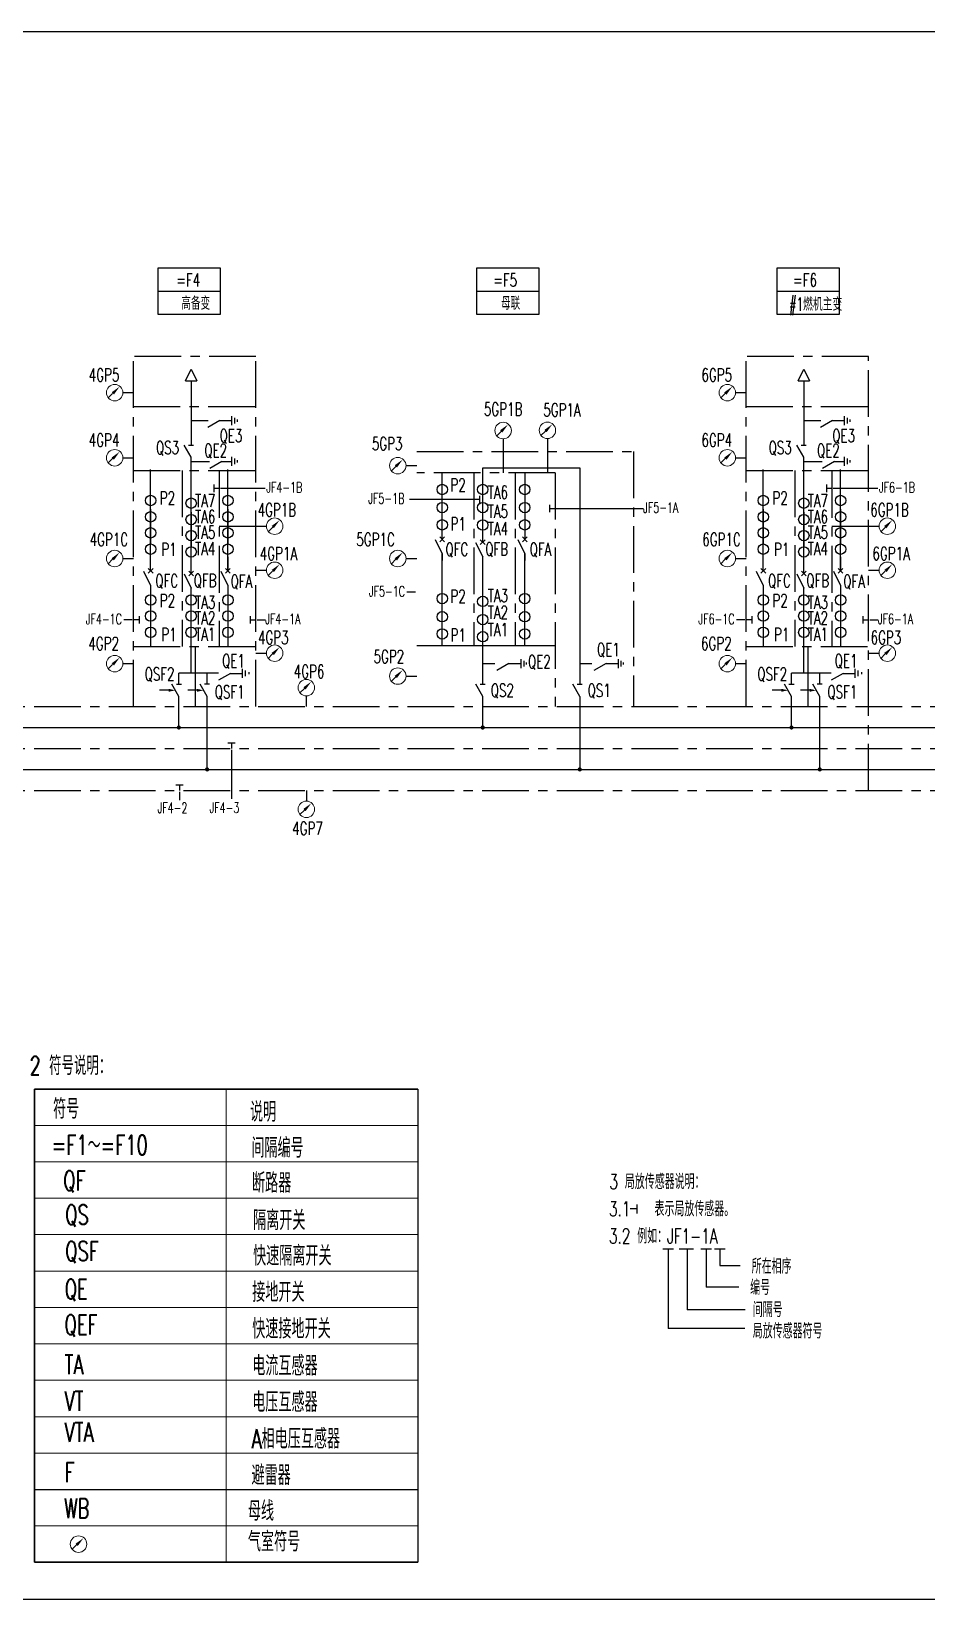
# Model space of a CAD drawing. Extents: x -61205 to 26665, y -81742 to 98141.
# Drawn here: x -32859 to -8882, y -81742 to -39742 of the extents above; entities that cross this region are included whole.
import ezdxf

# ---------------------------------------------------------------- set-up
doc = ezdxf.new("R2010")
doc.units = 0
doc.header["$LTSCALE"] = 1000
doc.header["$MEASUREMENT"] = 0
doc.linetypes.add('G', pattern=[2, 1.25, -0.25, 0.25, -0.25])
doc.layers.get('0').update_dxf_attribs({"linetype": 'CONTINUOUS'})
for name, color, linetype in [('01', 7, 'CONTINUOUS'), ('02细实线', 7, 'CONTINUOUS'), ('05', 4, 'G'), ('06', 4, 'G'), ('08', 1, 'CONTINUOUS'), ('09', 3, 'CONTINUOUS'), ('11', 6, 'CONTINUOUS')]:
    doc.layers.add(name, color=color, linetype=linetype)
doc.styles.add('intecad', font='geditxt.shx', dxfattribs={"width": 0.667, "bigfont": 'hzfs_1.shx'})

msp = doc.modelspace()

# ---------------------------------------------------------------- linework, layer by layer
for p, q in [((-29463.65, -46696.036), (-27803.264, -46696.036)), ((-20923.999, -46696.036), (-19263.613, -46696.036)), ((-12881.153, -46696.036), (-11220.767, -46696.036)), ((-30405.676, -49416.688), (-30119.963, -49416.688)), ((-13998.104, -49416.688), (-13712.391, -49416.688)), ((-30405.676, -51162.385), (-30119.963, -51162.385)), ((-13998.104, -51162.385), (-13712.391, -51162.385)), ((-22824.618, -51371.263), (-22538.905, -51371.263)), ((-27789.747, -51978.608), (-26595.193, -51978.608)), ((-11382.175, -51978.608), (-10187.621, -51978.608)), ((-21022.863, -52276.409), (-22729.109, -52276.409)), ((-18828.233, -52519.62), (-16463.786, -52519.62)), ((-30405.676, -53859.267), (-30119.963, -53859.267)), ((-22824.618, -53859.267), (-22538.905, -53859.267)), ((-13998.104, -53859.267), (-13712.391, -53859.267)), ((-22573.791, -54761.368), (-22802.305, -54761.368)), ((-30154.849, -55502.507), (-30383.363, -55502.507)), ((-26812.72, -55501.715), (-26584.206, -55501.715)), ((-13747.277, -55502.507), (-13975.791, -55502.507)), ((-10405.148, -55501.715), (-10176.634, -55501.715)), ((-30405.676, -56673.9), (-30119.963, -56673.9)), ((-26847.606, -56394.306), (-26561.892, -56394.306)), ((-13998.104, -56673.9), (-13712.391, -56673.9)), ((-10440.034, -56394.306), (-10154.32, -56394.306)), ((-22824.618, -57007.769), (-22538.905, -57007.769)), ((-25492.866, -57823.488), (-25492.866, -57537.774)), ((-27499.76, -58981.19), (-27499.76, -60291.988)), ((-28888.889, -60104.006), (-28888.889, -60332.519)), ((-25492.866, -60069.12), (-25492.866, -60354.833))]:
    msp.add_line(p, q)
msp.add_lwpolyline([(-57434.652, -39741.701), (16865.348, -39741.701), (16865.348, -81741.701), (-57434.652, -81741.701)], close=True)
at = {"linetype": 'ByBlock', "lineweight": 18}
for points in [[(-30681.437, -49438.459), (-30798.42, -49555.442)], [(-14273.865, -49438.459), (-14390.848, -49555.442)], [(-20279.112, -50454.567), (-20396.095, -50571.55)], [(-19093.075, -50446.843), (-19210.058, -50563.826)], [(-30681.437, -51184.157), (-30798.42, -51301.139)], [(-14273.865, -51184.157), (-14390.848, -51301.139)], [(-23100.379, -51393.034), (-23217.362, -51510.017)], [(-26394.765, -53016.623), (-26511.748, -53133.606)], [(-9987.193, -53016.623), (-10104.176, -53133.606)], [(-30681.437, -53881.038), (-30798.42, -53998.021)], [(-23100.379, -53881.038), (-23217.362, -53998.021)], [(-14273.865, -53881.038), (-14390.848, -53998.021)], [(-26396.342, -54195.259), (-26513.325, -54312.242)], [(-9988.77, -54195.259), (-10105.753, -54312.242)], [(-30681.437, -56695.671), (-30798.42, -56812.654)], [(-26396.342, -56416.077), (-26513.325, -56533.06)], [(-14273.865, -56695.671), (-14390.848, -56812.654)], [(-9988.77, -56416.077), (-10105.753, -56533.06)], [(-23100.379, -57029.54), (-23217.362, -57146.523)], [(-25547.971, -57338.89), (-25664.954, -57455.873)], [(-25547.971, -60597.26), (-25664.954, -60714.243)], [(-31650.309, -80276.225), (-31767.292, -80393.208)]]:
    msp.add_lwpolyline(points, dxfattribs=at)
for centre in [(-30626.332, -49416.688), (-14218.76, -49416.688), (-20224.006, -50432.796), (-19037.969, -50425.072), (-30626.332, -51162.385), (-23045.274, -51371.263), (-14218.76, -51162.385), (-26342.697, -52994.852), (-9935.125, -52994.852), (-30626.332, -53859.267), (-23045.274, -53859.267), (-14218.76, -53859.267), (-26341.237, -54173.488), (-9933.665, -54173.488), (-26341.237, -56394.306), (-9933.665, -56394.306), (-30626.332, -56673.9), (-14218.76, -56673.9), (-25492.866, -57317.119), (-23045.274, -57007.769), (-25492.866, -60575.489), (-31595.203, -80254.454)]:
    msp.add_circle(centre, 220.656, dxfattribs=at)
for points in [[(-30648.062, -49468.798), (-30496.369, -49256.428), (-30708.739, -49408.121)], [(-14240.49, -49468.798), (-14088.796, -49256.428), (-14301.167, -49408.121)], [(-20245.736, -50484.906), (-20094.043, -50272.536), (-20306.413, -50424.229)], [(-19059.699, -50477.181), (-18908.006, -50264.811), (-19120.376, -50416.504)], [(-30648.062, -51214.495), (-30496.369, -51002.125), (-30708.739, -51153.818)], [(-23067.003, -51423.373), (-22915.31, -51211.003), (-23127.681, -51362.696)], [(-14240.49, -51214.495), (-14088.796, -51002.125), (-14301.167, -51153.818)], [(-26364.426, -53046.962), (-26212.733, -52834.591), (-26425.104, -52986.284)], [(-9956.854, -53046.962), (-9805.161, -52834.591), (-10017.532, -52986.284)], [(-30648.062, -53911.377), (-30496.369, -53699.007), (-30708.739, -53850.7)], [(-23067.003, -53911.377), (-22915.31, -53699.007), (-23127.681, -53850.7)], [(-14240.49, -53911.377), (-14088.796, -53699.007), (-14301.167, -53850.7)], [(-26362.966, -54225.598), (-26211.273, -54013.228), (-26423.643, -54164.921)], [(-9955.394, -54225.598), (-9803.701, -54013.228), (-10016.071, -54164.921)], [(-26362.966, -56446.416), (-26211.273, -56234.046), (-26423.643, -56385.739)], [(-9955.394, -56446.416), (-9803.701, -56234.046), (-10016.071, -56385.739)], [(-30648.062, -56726.01), (-30496.369, -56513.639), (-30708.739, -56665.332)], [(-14240.49, -56726.01), (-14088.796, -56513.639), (-14301.167, -56665.332)], [(-23067.003, -57059.879), (-22915.31, -56847.509), (-23127.681, -56999.202)], [(-25514.595, -57369.228), (-25362.902, -57156.858), (-25575.272, -57308.551)], [(-25514.595, -60627.598), (-25362.902, -60415.228), (-25575.272, -60566.921)], [(-31616.933, -80306.563), (-31465.24, -80094.193), (-31677.61, -80245.886)]]:
    msp.add_solid(points, dxfattribs=at)
at = {"layer": '01'}
for p, q in [((-28729.138, -49103.307), (-28576.359, -48791.169)), ((-28579.903, -49103.307), (-28579.39, -50819.708)), ((-28576.359, -48791.169), (-28430.668, -49103.307)), ((-12321.566, -49103.307), (-12168.787, -48791.169)), ((-12172.331, -49103.307), (-12171.818, -50819.708)), ((-12168.787, -48791.169), (-12023.096, -49103.307)), ((-28579.39, -50164.448), (-28119.256, -50164.448)), ((-27808.188, -50164.448), (-28131.316, -50351.006)), ((-27808.188, -50164.448), (-27486.928, -50164.448)), ((-27486.928, -50285.118), (-27486.928, -50043.777)), ((-27411.509, -50239.867), (-27411.509, -50089.028)), ((-27336.09, -50194.615), (-27336.09, -50134.28)), ((-12171.818, -50164.448), (-11711.684, -50164.448)), ((-11400.616, -50164.448), (-11723.744, -50351.006)), ((-11400.616, -50164.448), (-11079.356, -50164.448)), ((-11079.356, -50285.118), (-11079.356, -50043.777)), ((-11003.937, -50239.867), (-11003.937, -50089.028)), ((-10928.518, -50194.615), (-10928.518, -50134.28)), ((-28579.39, -51142.836), (-28765.948, -50819.708)), ((-28646.663, -50819.708), (-28512.117, -50819.708)), ((-12171.818, -51142.836), (-12358.376, -50819.708)), ((-12239.091, -50819.708), (-12104.545, -50819.708)), ((-28579.39, -54262.822), (-28579.39, -51142.836)), ((-27486.928, -51380.546), (-27486.928, -51139.205)), ((-27411.509, -51335.295), (-27411.509, -51184.456)), ((-27336.09, -51290.043), (-27336.09, -51229.708)), ((-12171.818, -54262.822), (-12171.818, -51142.836)), ((-11079.356, -51380.546), (-11079.356, -51139.205)), ((-11003.937, -51335.295), (-11003.937, -51184.456)), ((-10928.518, -51290.043), (-10928.518, -51229.708)), ((-29664.061, -53668.988), (-29664.061, -51479.242)), ((-29664.061, -54190.015), (-29664.061, -51479.242)), ((-28579.39, -51259.875), (-28091.862, -51259.875)), ((-28579.39, -53741.795), (-28579.39, -51552.049)), ((-27757.119, -51259.875), (-28080.247, -51446.434)), ((-27757.119, -51259.875), (-27486.928, -51259.875)), ((-27595.092, -53668.988), (-27595.092, -51479.242)), ((-27595.092, -54190.015), (-27595.092, -51479.242)), ((-21855.69, -53344.556), (-21855.69, -51568.009)), ((-20771.019, -53419.869), (-20771.019, -51429.843)), ((-20771.019, -51429.843), (-18170.635, -51429.843)), ((-19644.64, -51568.009), (-19644.64, -53344.556)), ((-18170.635, -51429.843), (-18170.635, -57227.272)), ((-13256.489, -53668.988), (-13256.489, -51479.242)), ((-13256.489, -54190.015), (-13256.489, -51479.242)), ((-12171.818, -51259.875), (-11684.29, -51259.875)), ((-12171.818, -53741.795), (-12171.818, -51552.049)), ((-11349.547, -51259.875), (-11672.675, -51446.434)), ((-11349.547, -51259.875), (-11079.356, -51259.875)), ((-11187.52, -53668.988), (-11187.52, -51479.242)), ((-11187.52, -54190.015), (-11187.52, -51479.242)), ((-27974.63, -51878.608), (-27974.63, -52078.608)), ((-27974.63, -51978.608), (-27824.633, -51978.608)), ((-11567.058, -51878.608), (-11567.058, -52078.608)), ((-11567.058, -51978.608), (-11417.061, -51978.608)), ((-29664.061, -53464.636), (-29664.061, -52451.002)), ((-27595.092, -53464.636), (-27595.092, -52451.002)), ((-20857.804, -52276.409), (-21007.801, -52276.409)), ((-20857.804, -52176.409), (-20857.804, -52376.409)), ((-18983.222, -52419.62), (-18983.222, -52619.62)), ((-13256.489, -53464.636), (-13256.489, -52451.002)), ((-11187.52, -53464.636), (-11187.52, -52451.002)), ((-29664.061, -52541.57), (-29664.061, -53464.636)), ((-28579.39, -53537.443), (-28579.39, -52523.809)), ((-28579.39, -52614.377), (-28579.39, -53537.443)), ((-27595.092, -52541.57), (-27595.092, -53464.636)), ((-20771.019, -52831.546), (-20771.019, -52523.809)), ((-18983.222, -52519.62), (-18833.224, -52519.62)), ((-13256.489, -52541.57), (-13256.489, -53464.636)), ((-12171.818, -53537.443), (-12171.818, -52523.809)), ((-12171.818, -52614.377), (-12171.818, -53537.443)), ((-11187.52, -52541.57), (-11187.52, -53464.636)), ((-21919.354, -53280.892), (-21792.027, -53408.219)), ((-21792.027, -53280.892), (-21919.354, -53408.219)), ((-19708.304, -53280.892), (-19580.977, -53408.219)), ((-19580.977, -53280.892), (-19708.304, -53408.219)), ((-22045.737, -53353.052), (-21855.69, -53737.541)), ((-21855.69, -56188.536), (-21855.69, -53737.541)), ((-21855.69, -53737.541), (-21855.69, -53909.403)), ((-20961.066, -53428.365), (-20771.019, -53812.855)), ((-20707.355, -53356.206), (-20834.683, -53483.533)), ((-20834.683, -53356.206), (-20707.355, -53483.533)), ((-19834.687, -53353.052), (-19644.64, -53737.541)), ((-19644.64, -56188.536), (-19644.64, -53737.541)), ((-19644.64, -53737.541), (-19644.64, -53911.91)), ((-19644.64, -53737.541), (-19644.64, -53909.403)), ((-29600.397, -54126.351), (-29727.725, -54253.678)), ((-29727.725, -54126.351), (-29600.397, -54253.678)), ((-29664.061, -54190.015), (-29664.061, -53816.218)), ((-27530.772, -54126.351), (-27658.099, -54253.678)), ((-27658.099, -54126.351), (-27530.772, -54253.678)), ((-27595.092, -54190.015), (-27595.092, -53816.218)), ((-27594.436, -53818.372), (-27594.436, -54190.015)), ((-20771.019, -56932.692), (-20771.019, -53812.855)), ((-13320.153, -54126.351), (-13192.825, -54253.678)), ((-13192.825, -54126.351), (-13320.153, -54253.678)), ((-13256.489, -54190.015), (-13256.489, -53816.218)), ((-11250.527, -54126.351), (-11123.2, -54253.678)), ((-11123.2, -54126.351), (-11250.527, -54253.678)), ((-11187.52, -54190.015), (-11187.52, -53816.218)), ((-11186.864, -53818.372), (-11186.864, -54190.015)), ((-29854.108, -54198.511), (-29664.061, -54583)), ((-29664.061, -54583), (-29664.061, -56219.937)), ((-28769.437, -54271.318), (-28579.39, -54655.807)), ((-28643.054, -54199.158), (-28515.726, -54326.486)), ((-28515.726, -54199.158), (-28643.054, -54326.486)), ((-27784.483, -54198.511), (-27594.436, -54583)), ((-27594.436, -54583), (-27594.436, -56219.937)), ((-13446.536, -54198.511), (-13256.489, -54583)), ((-13256.489, -54583), (-13256.489, -56219.937)), ((-12361.865, -54271.318), (-12171.818, -54655.807)), ((-12108.154, -54199.158), (-12235.481, -54326.486)), ((-12235.481, -54199.158), (-12108.154, -54326.486)), ((-11376.911, -54198.511), (-11186.864, -54583)), ((-11186.864, -54583), (-11186.864, -56219.937)), ((-28579.39, -56932.692), (-28579.39, -54655.807)), ((-12171.818, -56932.692), (-12171.818, -54655.807)), ((-29969.965, -55402.507), (-29969.965, -55602.507)), ((-26997.603, -55401.715), (-26997.603, -55601.715)), ((-13562.393, -55402.507), (-13562.393, -55602.507)), ((-10590.031, -55401.715), (-10590.031, -55601.715)), ((-29969.965, -55502.507), (-30119.963, -55502.507)), ((-26997.603, -55501.715), (-26847.606, -55501.715)), ((-13562.393, -55502.507), (-13712.391, -55502.507)), ((-10590.031, -55501.715), (-10440.034, -55501.715)), ((-20771.019, -56671.581), (-20446.814, -56671.581)), ((-20068.403, -56671.581), (-20391.531, -56858.139)), ((-20068.403, -56671.581), (-19747.144, -56671.581)), ((-19747.144, -56550.91), (-19747.144, -56792.252)), ((-19671.725, -56596.161), (-19671.725, -56747)), ((-19606.277, -56641.413), (-19606.277, -56701.748)), ((-18170.635, -56671.581), (-17846.43, -56671.581)), ((-17468.019, -56671.581), (-17791.147, -56858.139)), ((-17468.019, -56671.581), (-17146.76, -56671.581)), ((-17146.76, -56550.91), (-17146.76, -56792.252)), ((-17071.341, -56596.161), (-17071.341, -56747)), ((-17005.894, -56641.413), (-17005.894, -56701.748)), ((-28908.582, -57227.272), (-28908.582, -56932.692)), ((-27845.627, -56932.692), (-28908.582, -56932.692)), ((-28152.056, -57227.272), (-28152.056, -56932.692)), ((-27522.499, -56934.359), (-27845.627, -57120.918)), ((-27522.499, -56934.359), (-27201.24, -56934.359)), ((-27201.24, -57055.03), (-27201.24, -56813.689)), ((-27125.82, -57009.779), (-27125.82, -56858.94)), ((-27025.555, -56959.957), (-27025.555, -56899.622)), ((-20771.019, -57227.272), (-20771.019, -56932.692)), ((-11438.055, -56932.692), (-12501.01, -56932.692)), ((-12501.01, -57227.272), (-12501.01, -56932.692)), ((-11744.484, -57227.272), (-11744.484, -56932.692)), ((-11114.927, -56934.359), (-11438.055, -57120.918)), ((-11114.927, -56934.359), (-10793.668, -56934.359)), ((-10793.668, -57055.03), (-10793.668, -56813.689)), ((-10718.248, -57009.779), (-10718.248, -56858.94)), ((-10617.983, -56959.957), (-10617.983, -56899.622)), ((-28908.582, -57550.4), (-29095.14, -57227.272)), ((-28975.855, -57227.272), (-28841.309, -57227.272)), ((-28152.056, -57550.4), (-28338.614, -57227.272)), ((-28084.783, -57227.272), (-28219.329, -57227.272)), ((-20771.019, -57550.4), (-20957.577, -57227.272)), ((-20838.292, -57227.272), (-20703.746, -57227.272)), ((-18170.635, -57550.4), (-18357.193, -57227.272)), ((-18237.908, -57227.272), (-18103.362, -57227.272)), ((-12501.01, -57550.4), (-12687.568, -57227.272)), ((-12568.283, -57227.272), (-12433.737, -57227.272)), ((-11744.484, -57550.4), (-11931.042, -57227.272)), ((-11677.211, -57227.272), (-11811.756, -57227.272)), ((-28908.582, -58384.896), (-28908.582, -57550.4)), ((-28152.056, -59507.712), (-28152.056, -57550.4)), ((-20771.019, -58384.896), (-20771.019, -57550.4)), ((-18170.635, -57550.4), (-18170.635, -59507.712)), ((-12501.01, -58384.896), (-12501.01, -57550.4)), ((-11744.484, -59507.712), (-11744.484, -57550.4)), ((-51575.95, -58384.896), (10301.565, -58384.896)), ((-27599.76, -58796.306), (-27399.76, -58796.306)), ((-27499.76, -58796.306), (-27499.76, -58946.304)), ((-50847.305, -59507.712), (11058.091, -59507.712)), ((-28988.889, -59919.122), (-28788.889, -59919.122)), ((-28888.889, -59919.122), (-28888.889, -60069.12))]:
    msp.add_line(p, q, dxfattribs=at)
at = {"layer": '01', "color": 3, "lineweight": 35}
for p, q in [((-32776.364, -68066.701), (-32776.364, -80741.701)), ((-32776.364, -68066.701), (-22508.864, -68066.701)), ((-32776.364, -80741.701), (-22508.864, -80741.701))]:
    msp.add_line(p, q, dxfattribs=at)
at = {"layer": '01', "ltscale": 5}
for p, q in [((-22508.864, -68066.701), (-22508.864, -80741.701)), ((-32776.364, -78791.701), (-22508.864, -78791.701))]:
    msp.add_line(p, q, dxfattribs=at)
at = {"layer": '01'}
for points in [[(-29463.65, -46071.036), (-27803.264, -46071.036), (-27803.264, -47321.036), (-29463.65, -47321.036)], [(-20923.999, -46071.036), (-19263.613, -46071.036), (-19263.613, -47321.036), (-20923.999, -47321.036)], [(-12881.153, -46071.036), (-11220.767, -46071.036), (-11220.767, -47321.036), (-12881.153, -47321.036)]]:
    msp.add_lwpolyline(points, close=True, dxfattribs=at)
at = {"layer": '01', "const_width": 55.762}
for points in [[(-28908.582, -58357.015, -1), (-28908.582, -58412.777, -1)], [(-20771.019, -58357.015, -1), (-20771.019, -58412.777, -1)], [(-20771.019, -58357.015, -1), (-20771.019, -58412.777, -1)], [(-12501.01, -58357.015, -1), (-12501.01, -58412.777, -1)], [(-28152.056, -59479.831, 1), (-28152.056, -59535.593, 1)], [(-18170.635, -59479.831, 1), (-18170.635, -59535.593, 1)], [(-18170.635, -59479.831, 1), (-18170.635, -59535.593, 1)], [(-11744.484, -59479.831, 1), (-11744.484, -59535.593, 1)]]:
    msp.add_lwpolyline(points, format="xyb", close=True, dxfattribs=at)
at = {"layer": '01'}
for centre in [(-21855.69, -52011), (-20771.019, -52011), (-19644.64, -52011), (-29664.061, -52305.196), (-28579.39, -52378.004), (-27595.092, -52305.196), (-21855.69, -52496.142), (-20771.019, -52496.142), (-19644.64, -52496.142), (-13256.489, -52305.196), (-12171.818, -52378.004), (-11187.52, -52305.196), (-29664.061, -52742.955), (-28579.39, -52815.762), (-27595.092, -52742.955), (-21855.69, -52957.044), (-20771.019, -52962.009), (-19644.64, -52957.044), (-13256.489, -52742.955), (-12171.818, -52815.762), (-11187.52, -52742.955), (-29664.061, -53171.309), (-28579.39, -53244.117), (-27595.092, -53171.309), (-13256.489, -53171.309), (-12171.818, -53244.117), (-11187.52, -53171.309), (-29664.061, -53608.689), (-28579.39, -53681.496), (-27595.092, -53608.689), (-13256.489, -53608.689), (-12171.818, -53681.496), (-11187.52, -53608.689), (-29664.061, -54970.746), (-28579.39, -54970.746), (-27594.436, -54970.746), (-21855.69, -54933.558), (-20771.019, -55008.871), (-19644.64, -54933.558), (-13256.489, -54970.746), (-12171.818, -54970.746), (-11186.864, -54970.746), (-29664.061, -55399.1), (-28579.39, -55399.1), (-27594.436, -55399.1), (-21855.69, -55418.7), (-20771.019, -55494.013), (-19644.64, -55418.7), (-13256.489, -55399.1), (-12171.818, -55399.1), (-11186.864, -55399.1), (-29664.061, -55836.479), (-28579.39, -55836.479), (-27594.436, -55836.479), (-21855.69, -55879.601), (-20771.019, -55954.915), (-19644.64, -55879.601), (-13256.489, -55836.479), (-12171.818, -55836.479), (-11186.864, -55836.479)]:
    msp.add_circle(centre, 139.406, dxfattribs=at)
at = {"layer": '02细实线', "lineweight": 18}
for p, q in [((-27642.614, -68066.701), (-27642.614, -80741.701)), ((-32776.364, -69041.701), (-22508.864, -69041.701)), ((-32776.364, -70016.701), (-22508.864, -70016.701)), ((-32776.364, -70991.701), (-22508.864, -70991.701)), ((-32776.364, -71966.701), (-22508.864, -71966.701)), ((-32776.364, -72941.701), (-22508.864, -72941.701)), ((-32776.364, -73916.701), (-22508.864, -73916.701)), ((-32776.364, -74891.701), (-22508.864, -74891.701)), ((-32776.364, -75866.701), (-22508.864, -75866.701)), ((-32776.364, -76841.701), (-22508.864, -76841.701)), ((-32776.364, -77816.701), (-22508.864, -77816.701)), ((-32776.364, -78791.701), (-22508.864, -78791.701)), ((-32776.364, -78791.701), (-22508.864, -78791.701)), ((-32776.364, -78791.701), (-22508.864, -78791.701)), ((-32776.364, -79766.701), (-22508.864, -79766.701))]:
    msp.add_line(p, q, dxfattribs=at)
at = {"layer": '05'}
for p, q in [((-30119.963, -57823.488), (-30119.963, -48447.919)), ((-26847.606, -48447.919), (-30119.963, -48447.919)), ((-26847.606, -57823.488), (-26847.606, -48447.919)), ((-13712.391, -57823.488), (-13712.391, -48447.919)), ((-10440.034, -48447.919), (-13712.391, -48447.919)), ((-10440.034, -60069.12), (-10440.034, -48447.919)), ((-30119.963, -49789.215), (-26847.606, -49789.215)), ((-13712.391, -49789.215), (-10440.034, -49789.215)), ((-22538.905, -50995.077), (-16747.086, -50995.077)), ((-16729.269, -50995.077), (-16729.269, -57823.488)), ((-30119.963, -51504.785), (-26847.606, -51504.785)), ((-28816.172, -51504.785), (-28816.172, -56219.937)), ((-27824.633, -51524.175), (-27824.633, -56219.937)), ((-18833.224, -51568.009), (-22538.905, -51568.009)), ((-21007.801, -51568.009), (-21007.801, -56188.536)), ((-19903.835, -51568.009), (-19903.835, -56188.536)), ((-18833.224, -51568.009), (-18833.224, -57823.488)), ((-13712.391, -51504.785), (-10440.034, -51504.785)), ((-12408.6, -51504.785), (-12408.6, -56219.937)), ((-11417.061, -51524.175), (-11417.061, -56219.937)), ((-30119.963, -56219.937), (-26844.444, -56219.937)), ((-13712.391, -56219.937), (-10436.872, -56219.937)), ((-52787.331, -57823.488), (12334.66, -57823.488)), ((-52787.331, -58946.304), (12334.66, -58946.304)), ((-52787.331, -60069.12), (12334.66, -60069.12))]:
    msp.add_line(p, q, dxfattribs=at)
at = {"layer": '05', "ltscale": 500}
for p, q in [((-28464.781, -57823.488), (-28464.781, -56219.937)), ((-22538.905, -56188.536), (-18833.224, -56188.536)), ((-12057.209, -57823.488), (-12057.209, -56219.937))]:
    msp.add_line(p, q, dxfattribs=at)
at = {"layer": '05', "color": 7}
for p, q in [((-29182.564, -57388.836), (-29422.564, -57388.836)), ((-28426.037, -57388.836), (-28666.037, -57388.836)), ((-12774.992, -57388.836), (-13014.992, -57388.836)), ((-12018.465, -57388.836), (-12258.465, -57388.836))]:
    msp.add_line(p, q, dxfattribs=at)
for points in [[(-29182.564, -57348.836), (-29182.564, -57428.836), (-29001.861, -57388.836)], [(-28426.037, -57348.836), (-28426.037, -57428.836), (-28245.335, -57388.836)], [(-12774.992, -57348.836), (-12774.992, -57428.836), (-12594.289, -57388.836)], [(-12018.465, -57348.836), (-12018.465, -57428.836), (-11837.763, -57388.836)]]:
    msp.add_solid(points, dxfattribs=at)
at = {"layer": '08'}
for p, q in [((-20224.006, -50653.452), (-20224.006, -51568.009)), ((-19037.969, -50645.727), (-19037.969, -51568.009)), ((-27824.633, -52994.852), (-26563.353, -52994.852)), ((-11417.061, -52994.852), (-10155.781, -52994.852)), ((-26847.606, -54173.488), (-26561.892, -54173.488)), ((-10440.034, -54173.488), (-10154.32, -54173.488))]:
    msp.add_line(p, q, dxfattribs=at)
at = {"layer": '09'}
for p, q in [((-28729.138, -49103.307), (-28430.668, -49103.307)), ((-12321.566, -49103.307), (-12023.096, -49103.307)), ((-16640.763, -71279.21), (-16820.76, -71279.21)), ((-16640.763, -71159.21), (-16640.763, -71399.21))]:
    msp.add_line(p, q, dxfattribs=at)
at = {"layer": '11'}
for p, q in [((-15951.168, -72343.953), (-15662.027, -72343.953)), ((-15806.598, -72345.45), (-15806.598, -74483.256)), ((-15513.462, -72345.45), (-15122.007, -72345.45)), ((-15296.263, -72345.45), (-15296.263, -73978.004)), ((-14929.585, -72343.953), (-14640.443, -72343.953)), ((-14785.014, -72343.953), (-14785.014, -73370.77)), ((-14565.821, -72343.953), (-14276.679, -72343.953)), ((-14421.25, -72343.953), (-14421.25, -72792.647)), ((-14421.25, -72792.647), (-13875.813, -72792.647)), ((-14785.014, -73360.68), (-13915.483, -73360.68)), ((-15296.263, -73967.914), (-13744.391, -73967.914)), ((-15806.598, -74473.165), (-13749.679, -74473.165))]:
    msp.add_line(p, q, dxfattribs=at)

# ---------------------------------------------------------------- texts
at = {"layer": '06', "style": 'intecad', "width": 0.667}
for s, p in [('JF4-1B', (-26568.196, -52094.017)), ('JF6-1B', (-10160.624, -52094.017)), ('JF5-1B', (-23836.379, -52391.817)), ('JF5-1A', (-16476.399, -52635.028)), ('JF5-1C', (-23821.318, -54876.776)), ('JF4-1C', (-31402.376, -55617.915)), ('JF4-1A', (-26596.819, -55617.123)), ('JF6-1C', (-14994.804, -55617.915)), ('JF6-1A', (-10189.247, -55617.123)), ('JF4-2', (-29478.64, -60676.766)), ('JF4-3', (-28089.51, -60672.888))]:
    msp.add_text(s, height=280, dxfattribs=at).set_placement(p)
at = {"layer": '11', "style": 'intecad'}
for s, height, width, p in [('=F4', 350, 0.667, (-28978.329, -46576.945)), ('=F5', 350, 0.667, (-20488.977, -46576.945)), ('=F6', 350, 0.667, (-12458.705, -46576.945)), ('高备变', 350, 0.667, (-28841.945, -47197.607)), ('母联', 350, 0.667, (-20280.206, -47197.607)), ('#1燃机主变', 350, 0.6, (-12560.213, -47221.966)), ('4GP5', 350, 0.667, (-31320.806, -49117.788)), ('6GP5', 350, 0.667, (-14913.234, -49117.788)), ('5GP1B', 350, 0.667, (-20738.923, -50034.622)), ('5GP1A', 350, 0.667, (-19147.74, -50054.42)), ('QE3', 350, 0.667, (-27817.532, -50745.117)), ('QE3', 350, 0.667, (-11409.96, -50745.117)), ('4GP4', 350, 0.667, (-31320.806, -50863.485)), ('QS3', 350, 0.667, (-29521.641, -51064.356)), ('QE2', 350, 0.667, (-28226.617, -51140.735)), ('5GP3', 350, 0.667, (-23739.748, -50957.609)), ('6GP4', 350, 0.667, (-14913.234, -50863.485)), ('QS3', 350, 0.667, (-13114.069, -51064.356)), ('QE2', 350, 0.667, (-11819.045, -51140.735)), ('P2', 350, 0.667, (-29418.193, -52414.683)), ('P2', 350, 0.667, (-21633.905, -52064.466)), ('TA6', 350, 0.667, (-20634.443, -52258.679)), ('P2', 350, 0.667, (-13010.621, -52414.683)), ('TA7', 350, 0.667, (-28471.938, -52484.437)), ('4GP1B', 350, 0.667, (-26798.7, -52730.493)), ('TA5', 350, 0.667, (-20634.291, -52770.472)), ('TA7', 350, 0.667, (-12064.366, -52484.437)), ('6GP1B', 350, 0.667, (-10391.128, -52730.493)), ('TA6', 350, 0.667, (-28471.938, -52912.617)), ('P1', 350, 0.667, (-21632.557, -53104.944)), ('TA4', 350, 0.667, (-20632.113, -53232.243)), ('TA6', 350, 0.667, (-12064.366, -52912.617)), ('4GP1C', 350, 0.667, (-31298.194, -53524.04)), ('TA5', 350, 0.667, (-28471.786, -53332.748)), ('5GP1C', 350, 0.667, (-24155.002, -53524.04)), ('6GP1C', 350, 0.667, (-14890.622, -53524.04)), ('TA5', 350, 0.667, (-12064.214, -53332.748)), ('P1', 350, 0.667, (-29377.909, -53788.571)), ('TA4', 350, 0.667, (-28471.786, -53770.127)), ('4GP1A', 350, 0.667, (-26741.281, -53901.553)), ('QFC', 350, 0.667, (-21767.153, -53787.373)), ('QFB', 350, 0.667, (-20702.123, -53780.236)), ('QFA', 350, 0.667, (-19514.558, -53787.373)), ('P1', 350, 0.667, (-12970.337, -53788.571)), ('TA4', 350, 0.667, (-12064.214, -53770.127)), ('6GP1A', 350, 0.667, (-10333.709, -53901.553)), ('QFC', 350, 0.667, (-29538.023, -54630.326)), ('QFB', 350, 0.667, (-28510.494, -54623.189)), ('QFA', 350, 0.667, (-27522.81, -54648.29)), ('QFC', 350, 0.667, (-13130.451, -54630.326)), ('QFB', 350, 0.667, (-12102.922, -54623.189)), ('QFA', 350, 0.667, (-11115.238, -54648.29)), ('P2', 350, 0.667, (-29418.193, -55161.768)), ('TA3', 350, 0.667, (-28471.938, -55207.006)), ('P2', 350, 0.667, (-21633.905, -55044.86)), ('TA3', 350, 0.667, (-20634.443, -55028.236)), ('P2', 350, 0.667, (-13010.621, -55161.768)), ('TA3', 350, 0.667, (-12064.366, -55207.006)), ('TA2', 350, 0.667, (-28471.786, -55627.137)), ('TA2', 350, 0.667, (-20634.291, -55476.123)), ('TA2', 350, 0.667, (-12064.214, -55627.137)), ('P1', 350, 0.667, (-29377.909, -56068.728)), ('TA1', 350, 0.667, (-28471.786, -56064.516)), ('4GP3', 350, 0.667, (-26790.282, -56150.143)), ('P1', 350, 0.667, (-21632.557, -56085.338)), ('TA1', 350, 0.667, (-20632.113, -55943.124)), ('P1', 350, 0.667, (-12970.337, -56068.728)), ('TA1', 350, 0.667, (-12064.214, -56064.516)), ('6GP3', 350, 0.667, (-10382.71, -56150.143)), ('4GP2', 350, 0.667, (-31332.065, -56312.298)), ('QE1', 350, 0.667, (-17711.35, -56472.235)), ('6GP2', 350, 0.667, (-14924.493, -56312.298)), ('QE1', 350, 0.667, (-27751.455, -56774.938)), ('5GP2', 350, 0.667, (-23694.341, -56659.948)), ('QE2', 350, 0.667, (-19559.107, -56796.196)), ('QE1', 350, 0.667, (-11343.883, -56774.938)), ('QSF2', 350, 0.667, (-29825.488, -57127.87)), ('4GP6', 350, 0.667, (-25831.687, -57059.39)), ('QSF2', 350, 0.667, (-13417.916, -57127.87)), ('QSF1', 350, 0.667, (-27947.029, -57608.455)), ('QS2', 350, 0.667, (-20555.185, -57566.639)), ('QS1', 350, 0.667, (-17962.017, -57567.394)), ('QSF1', 350, 0.667, (-11539.457, -57608.455)), ('4GP7', 350, 0.667, (-25873.316, -61262.183)), ('2 符号说明：', 499.8, 0.667, (-32898.914, -67690.834)), ('符号', 525, 0.667, (-32276.827, -68859.622)), ('说明', 525, 0.667, (-27003.219, -68944.306)), ('=F1～=F10', 525, 0.667, (-32313.304, -69830.859)), ('间隔编号', 525, 0.667, (-26966.569, -69904.54)), ('QF', 525, 0.667, (-32005.571, -70781.763)), ('断路器', 525, 0.667, (-26948.238, -70844.965)), ('3 局放传感器说明：', 400, 0.667, (-17376.111, -70747.343)), ('QS', 525, 0.667, (-31951.524, -71696.885)), ('隔离开关', 525, 0.667, (-26920.034, -71845.507)), ('3.1   表示局放传感器。', 400, 0.667, (-17387.866, -71475.726)), ('3.2 例如：JF1-1A', 400, 0.667, (-17387.866, -72204.109)), ('QSF', 525, 0.667, (-31951.524, -72671.885)), ('快速隔离开关', 525, 0.667, (-26920.034, -72794.176)), ('所在相序', 400, 0.667, (-13567.174, -73012.664)), ('QE', 525, 0.667, (-31965.854, -73686.259)), ('接地开关', 525, 0.667, (-26943.064, -73769.418)), ('编号', 400, 0.667, (-13606.844, -73580.696)), ('间隔号', 400, 0.667, (-13538.77, -74176.307)), ('QEF', 525, 0.667, (-31971.516, -74642.433)), ('快速接地开关', 525, 0.667, (-26943.064, -74749.438)), ('局放传感器符号', 400, 0.667, (-13538.77, -74747.969)), ('电流互感器', 525, 0.667, (-26943.064, -75740.674)), ('TA', 525, 0.667, (-31971.516, -75706.568)), ('VT', 525, 0.667, (-31971.516, -76681.568)), ('电压互感器', 525, 0.667, (-26943.064, -76715.674)), ('VTA', 525, 0.667, (-31971.516, -77519.785)), ('A相电压互感器', 525, 0.667, (-26962.67, -77697.791)), ('F', 525, 0.667, (-31971.516, -78597.341)), ('避雷器', 525, 0.667, (-26962.67, -78672.791)), ('WB', 525, 0.667, (-31982.069, -79558.733)), ('母线', 525, 0.667, (-27059.738, -79628.781)), ('气室符号', 525, 0.667, (-27059.738, -80451.054))]:
    msp.add_text(s, height=height, dxfattribs=dict(at, width=width)).set_placement(p)

doc.saveas('drawing.dxf')
